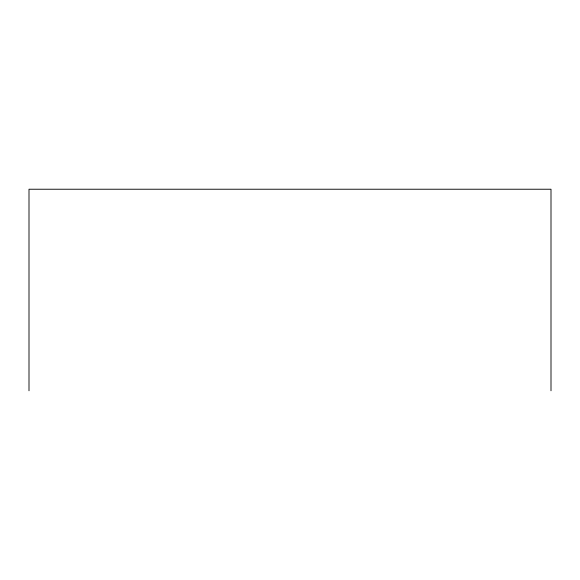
<?xml version="1.0" encoding="UTF-8"?>
<svg xmlns="http://www.w3.org/2000/svg" width="580" height="580" viewBox="0 0 580 580"><rect width="100%" height="100%" fill="white"/><g stroke="black" fill="none" stroke-linecap="round" stroke-linejoin="round"><path stroke-width="0.87" d="M551 390.768L551 189.232L29 189.232L29 390.768"/></g></svg>
